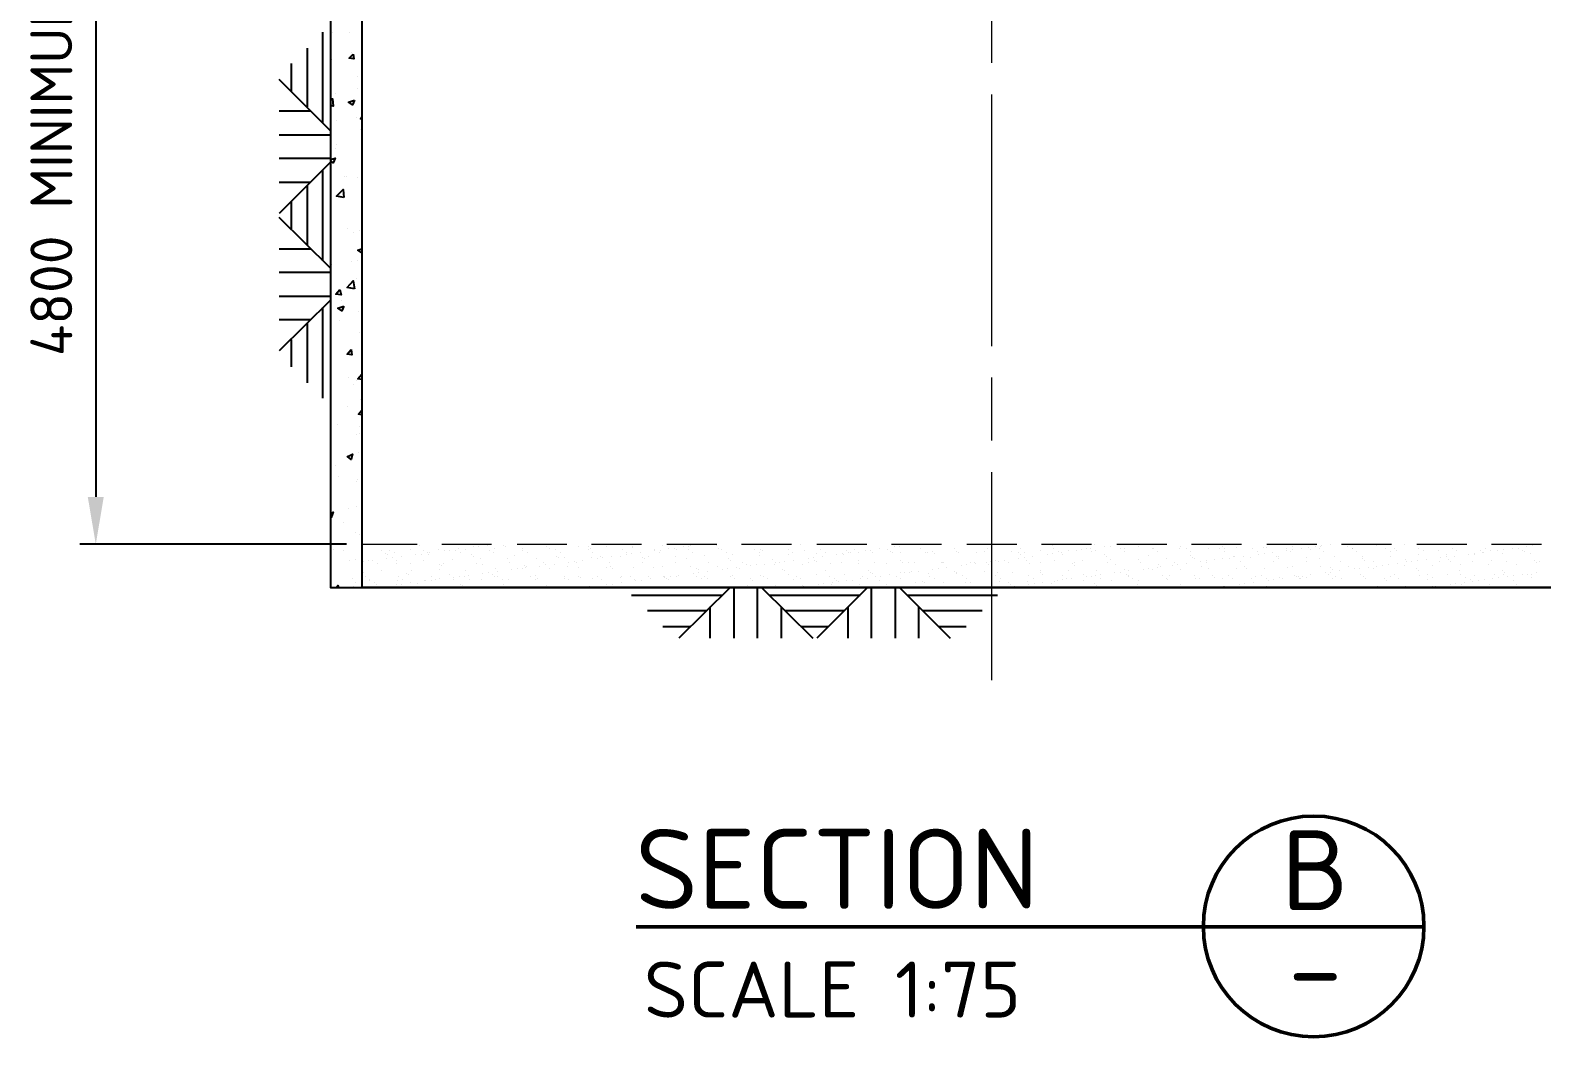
# Model space of a CAD drawing. Header units: inches. Extents: x 0 to 63075, y 0 to 44550.
# Drawn here: x 38581 to 45788, y 30332 to 35130 of the extents above; entities that cross this region are included whole.
import ezdxf

# ---------------------------------------------------------------- set-up
doc = ezdxf.new("R2010")
doc.units = ezdxf.units.IN
doc.header["$MEASUREMENT"] = 0
doc.linetypes.add('ACAD_ISO08W100', pattern=[36, 24, -3, 6, -3])
doc.layers.add('PDF2_Geometry', color=7, linetype='Continuous')
doc.layers.add('PDF_Text', color=7, linetype='Continuous')
doc.layers.add('PDF2_Solid Fills', color=7, linetype='Continuous', true_color=0x00338d)
doc.styles.add('PDF ISOCPEUR', font='isocpeur.ttf')

# ---------------------------------------------------------------- blocks, each defined once
blk = doc.blocks.new('1693_CROSS')
at = {"linetype": 'ACAD_ISO08W100', "lineweight": 0, "ltscale": 50}
blk.add_lwpolyline([(-149377.5, -8326.6), (-149377.5, -18319)], dxfattribs=at)
at = {"layer": 'PDF2_Geometry', "color": 252, "lineweight": 25, "true_color": 0x939598}
for points in [[(-152530, -12373), (-152530, -17877.3), (-146224.9, -17877.3), (-146224.9, -12373)], [(-152380.7, -12373), (-152380.7, -17877.3), (-146374.3, -17877.3), (-146374.3, -12373)], [(-152568.2, -15230), (-152568.2, -15662.2)], [(-152520.5, -15233.2), (-152520.5, -15233.2)], [(-152441, -15230), (-152441, -15230)], [(-152641.2, -15306.3), (-152641.2, -15586)], [(-152431.5, -15328.5), (-152431.5, -15328.5)], [(-152717.5, -15379.4), (-152717.5, -15512.9)], [(-152523.7, -15360.3), (-152523.7, -15360.3)], [(-152530, -15700.4), (-152774.7, -15455.7)], [(-152530, -15487.4), (-152530, -15487.4)], [(-152402.9, -15439.8), (-152402.9, -15439.8)], [(-152530, -15554.2), (-152520.5, -15547.8), (-152517.3, -15582.8), (-152530, -15579.6)], [(-152507.8, -15522.4), (-152507.8, -15522.4)], [(-152402.9, -15497), (-152402.9, -15497)], [(-152774.7, -15605), (-152625.4, -15605)], [(-152406.1, -15636.8), (-152406.1, -15636.8)], [(-152380.7, -15643.2), (-152387, -15643.2), (-152380.7, -15633.6)], [(-152501.4, -15649.5), (-152501.4, -15649.5)], [(-152387, -15694), (-152387, -15694)], [(-152774.7, -15719.4), (-152530, -15719.4)], [(-152501.4, -15767.1), (-152501.4, -15767.1)], [(-152774.7, -15830.7), (-152530, -15830.7)], [(-152530, -15849.7), (-152774.7, -16094.4)], [(-152530, -15837), (-152507.8, -15830.7), (-152517.3, -15852.9), (-152530, -15843.4)], [(-152507.8, -15786.2), (-152507.8, -15786.2)], [(-152568.2, -15887.9), (-152568.2, -16320.1)], [(-152463.3, -15916.5), (-152463.3, -15916.5)], [(-152453.7, -15919.7), (-152453.7, -15919.7)], [(-152402.9, -15922.8), (-152402.9, -15922.8)], [(-152774.7, -15945.1), (-152625.4, -15945.1)], [(-152641.2, -15961), (-152641.2, -16243.8)], [(-152717.5, -16037.2), (-152717.5, -16167.5)], [(-152530, -16355), (-152774.7, -16113.5)], [(-152530, -16113.5), (-152530, -16113.5)], [(-152447.4, -16164.4), (-152447.4, -16164.4)], [(-152422, -16186.6), (-152422, -16186.6)], [(-152390.2, -16177.1), (-152390.2, -16177.1)], [(-152774.7, -16262.9), (-152625.4, -16262.9)], [(-152380.7, -16275.6), (-152380.7, -16281.9), (-152399.7, -16269.2), (-152380.7, -16262.9)], [(-152523.7, -16336), (-152523.7, -16336)], [(-152428.3, -16323.3), (-152428.3, -16323.3)], [(-152399.7, -16316.9), (-152399.7, -16316.9)], [(-152774.7, -16374.1), (-152530, -16374.1)], [(-152406.1, -16405.9), (-152406.1, -16405.9)], [(-152774.7, -16488.5), (-152530, -16488.5)], [(-152526.8, -16475.8), (-152526.8, -16475.8)], [(-152383.8, -16456.7), (-152383.8, -16456.7)], [(-152530, -16507.6), (-152774.7, -16749.1)], [(-152568.2, -16542.5), (-152568.2, -16974.7)], [(-152476, -16510.8), (-152476, -16510.8)], [(-152396.5, -16561.6), (-152396.5, -16561.6)], [(-152774.7, -16599.7), (-152625.4, -16599.7)], [(-152641.2, -16618.8), (-152641.2, -16901.6)], [(-152485.5, -16606.1), (-152485.5, -16606.1)], [(-152717.5, -16695.1), (-152717.5, -16825.4)], [(-152390.2, -16660.1), (-152390.2, -16660.1)], [(-152380.7, -16885.8), (-152399.7, -16882.6), (-152380.7, -16860.3)], [(-152380.7, -16854), (-152380.7, -16854)], [(-152444.2, -16876.2), (-152444.2, -16876.2)], [(-152422, -16908), (-152422, -16908)], [(-152406.1, -16888.9), (-152406.1, -16888.9)], [(-152387, -16981.1), (-152387, -16981.1)], [(-152530, -17012.9), (-152530, -17012.9)], [(-152447.4, -17012.9), (-152447.4, -17012.9)], [(-152380.7, -17054.2), (-152396.5, -17051), (-152380.7, -17031.9)], [(-152498.2, -17101.9), (-152498.2, -17101.9)], [(-152406.1, -17146.3), (-152406.1, -17146.3)], [(-152390.2, -17108.2), (-152390.2, -17108.2)], [(-152390.2, -17143.2), (-152390.2, -17143.2)], [(-152504.6, -17295.7), (-152504.6, -17295.7)], [(-152450.6, -17254.4), (-152425.1, -17241.7), (-152431.5, -17267.1), (-152450.6, -17251.2)], [(-152396.5, -17235.3), (-152396.5, -17235.3)], [(-152491.9, -17349.7), (-152491.9, -17349.7)], [(-152399.7, -17362.4), (-152399.7, -17362.4)], [(-152406.1, -17372), (-152406.1, -17372)], [(-152444.2, -17499.1), (-152444.2, -17499.1)], [(-152406.1, -17489.6), (-152406.1, -17489.6)], [(-152530, -17524.5), (-152517.3, -17518.2), (-152526.8, -17543.6), (-152530, -17540.4)], [(-152466.5, -17565.8), (-152466.5, -17565.8)], [(-152409.3, -17616.7), (-152409.3, -17616.7)], [(-152393.4, -17626.2), (-152393.4, -17626.2)], [(-152517.3, -17696.1), (-152517.3, -17696.1)], [(-152469.6, -17702.5), (-152469.6, -17702.5)], [(-152437.9, -17747), (-152437.9, -17747)], [(-152412.4, -17743.8), (-152412.4, -17743.8)], [(-152501.4, -17877.3), (-152495.1, -17867.7), (-152491.9, -17877.3)], [(-152425.1, -17832.8), (-152425.1, -17832.8)], [(-152418.8, -17870.9), (-152418.8, -17870.9)], [(-152409.3, -17851.9), (-152409.3, -17851.9)], [(-146377.5, -17877.3), (-152383.8, -17877.3)], [(-151131.7, -17877.3), (-151131.7, -17877.3)], [(-150661.4, -17915.4), (-151093.6, -17915.4)], [(-150623.2, -17877.3), (-150867.9, -18118.8)], [(-150604.2, -18118.8), (-150604.2, -17877.3)], [(-150492.9, -18118.8), (-150492.9, -17877.3)], [(-150473.9, -17877.3), (-150229.2, -18118.8)], [(-150003.5, -17915.4), (-150435.7, -17915.4)], [(-149968.6, -17877.3), (-150210.1, -18118.8)], [(-149949.5, -18118.8), (-149949.5, -17877.3)], [(-149835.1, -18118.8), (-149835.1, -17877.3)], [(-149816, -17877.3), (-149574.5, -18118.8)], [(-149348.9, -17915.4), (-149777.9, -17915.4)], [(-150737.6, -17988.5), (-151017.3, -17988.5)], [(-150718.6, -18118.8), (-150718.6, -17969.4)], [(-150378.5, -18118.8), (-150378.5, -17969.4)], [(-150079.8, -17988.5), (-150362.6, -17988.5)], [(-150060.7, -18118.8), (-150060.7, -17969.4)], [(-149723.9, -18118.8), (-149723.9, -17969.4)], [(-149422, -17988.5), (-149704.8, -17988.5)], [(-150810.7, -18064.8), (-150944.2, -18064.8)], [(-150156.1, -18064.8), (-150286.4, -18064.8)], [(-149498.2, -18064.8), (-149628.5, -18064.8)]]:
    blk.add_lwpolyline(points, dxfattribs=at)
for points in [[(-152422, -15334.9), (-152418.8, -15357.2), (-152441, -15354)], [(-152415.6, -15554.2), (-152425.1, -15576.4), (-152444.2, -15563.7)], [(-152466.5, -16018.2), (-152501.4, -16011.8), (-152469.6, -15980)], [(-152415.6, -16453.5), (-152450.6, -16447.2), (-152422, -16415.4)], [(-152485.5, -16456.7), (-152479.2, -16482.2), (-152504.6, -16479)], [(-152466.5, -16536.2), (-152476, -16558.4), (-152495.1, -16545.7)], [(-152431.5, -16742.7), (-152428.3, -16768.2), (-152450.6, -16765)]]:
    blk.add_lwpolyline(points, close=True, dxfattribs=at)
at = {"layer": 'PDF2_Geometry', "color": 252, "lineweight": 18, "true_color": 0x939598}
for points in [[(-152116.9, -17877.3), (-152380.7, -17877.3), (-152380.7, -17775.6), (-152380.7, -17670.7), (-152116.9, -17670.7)], [(-152288.5, -17702.5), (-152288.5, -17702.5)], [(-152269.4, -17715.2), (-152269.4, -17715.2)], [(-152259.9, -17721.6), (-152259.9, -17721.6)], [(-152247.2, -17699.3), (-152247.2, -17699.3)], [(-152224.9, -17712), (-152224.9, -17712)], [(-152148.7, -17696.1), (-152148.7, -17696.1)], [(-152126.4, -17721.6), (-152126.4, -17721.6)], [(-152107.4, -17677.1), (-152107.4, -17677.1)], [(-152097.8, -17718.4), (-152097.8, -17718.4)], [(-152088.3, -17699.3), (-152088.3, -17699.3)], [(-152069.2, -17712), (-152069.2, -17712)], [(-152062.9, -17718.4), (-152062.9, -17718.4)], [(-152056.5, -17712), (-152056.5, -17712)], [(-152015.2, -17696.1), (-152015.2, -17696.1)], [(-151999.3, -17670.7), (-151761, -17670.7)], [(-151986.6, -17702.5), (-151986.6, -17702.5)], [(-151961.2, -17699.3), (-151961.2, -17699.3)], [(-151932.6, -17699.3), (-151932.6, -17699.3)], [(-151919.9, -17693), (-151919.9, -17693)], [(-151910.3, -17673.9), (-151910.3, -17673.9)], [(-151910.3, -17712), (-151910.3, -17712)], [(-151888.1, -17696.1), (-151888.1, -17696.1)], [(-151859.5, -17721.6), (-151859.5, -17721.6)], [(-151849.9, -17683.4), (-151849.9, -17683.4)], [(-151849.9, -17727.9), (-151849.9, -17727.9)], [(-151824.5, -17680.2), (-151824.5, -17680.2)], [(-151783.2, -17677.1), (-151783.2, -17677.1)], [(-151773.7, -17699.3), (-151773.7, -17699.3)], [(-151751.4, -17712), (-151751.4, -17712)], [(-151748.2, -17689.8), (-151748.2, -17689.8)], [(-151706.9, -17677.1), (-151706.9, -17677.1)], [(-151697.4, -17683.4), (-151697.4, -17683.4)], [(-151652.9, -17724.7), (-151652.9, -17724.7)], [(-151640.2, -17670.7), (-151401.8, -17670.7)], [(-151614.8, -17689.8), (-151614.8, -17689.8)], [(-151614.8, -17699.3), (-151614.8, -17699.3)], [(-151592.5, -17712), (-151592.5, -17712)], [(-151500.4, -17680.2), (-151500.4, -17680.2)], [(-151487.6, -17689.8), (-151487.6, -17689.8)], [(-151455.9, -17696.1), (-151455.9, -17696.1)], [(-151449.5, -17727.9), (-151449.5, -17727.9)], [(-151433.6, -17712), (-151433.6, -17712)], [(-151347.8, -17683.4), (-151347.8, -17683.4)], [(-151297, -17683.4), (-151297, -17683.4)], [(-151297, -17696.1), (-151297, -17696.1)], [(-151287.4, -17689.8), (-151287.4, -17689.8)], [(-151284.3, -17670.7), (-151045.9, -17670.7)], [(-151277.9, -17712), (-151277.9, -17712)], [(-151214.3, -17683.4), (-151214.3, -17683.4)], [(-151188.9, -17727.9), (-151188.9, -17727.9)], [(-151138.1, -17696.1), (-151138.1, -17696.1)], [(-151119, -17712), (-151119, -17712)], [(-151119, -17721.6), (-151119, -17721.6)], [(-151093.6, -17715.2), (-151093.6, -17715.2)], [(-151090.4, -17686.6), (-151090.4, -17686.6)], [(-151087.2, -17683.4), (-151087.2, -17683.4)], [(-151052.3, -17712), (-151052.3, -17712)], [(-151014.1, -17727.9), (-151014.1, -17727.9)], [(-150982.3, -17696.1), (-150982.3, -17696.1)], [(-150982.3, -17702.5), (-150982.3, -17702.5)], [(-150960.1, -17712), (-150960.1, -17712)], [(-150956.9, -17699.3), (-150956.9, -17699.3)], [(-150947.4, -17677.1), (-150947.4, -17677.1)], [(-150925.1, -17670.7), (-150686.8, -17670.7)], [(-150915.6, -17693), (-150915.6, -17693)], [(-150887, -17689.8), (-150887, -17689.8)], [(-150883.8, -17727.9), (-150883.8, -17727.9)], [(-150877.5, -17696.1), (-150877.5, -17696.1)], [(-150845.7, -17683.4), (-150845.7, -17683.4)], [(-150823.5, -17696.1), (-150823.5, -17696.1)], [(-150820.3, -17680.2), (-150820.3, -17680.2)], [(-150813.9, -17677.1), (-150813.9, -17677.1)], [(-150801.2, -17708.8), (-150801.2, -17708.8)], [(-150779, -17673.9), (-150779, -17673.9)], [(-150747.2, -17724.7), (-150747.2, -17724.7)], [(-150686.8, -17677.1), (-150686.8, -17677.1)], [(-150680.4, -17693), (-150680.4, -17693)], [(-150664.6, -17696.1), (-150664.6, -17696.1)], [(-150642.3, -17708.8), (-150642.3, -17708.8)], [(-150613.7, -17721.6), (-150613.7, -17721.6)], [(-150569.2, -17670.7), (-150330.9, -17670.7)], [(-150547, -17673.9), (-150547, -17673.9)], [(-150505.7, -17696.1), (-150505.7, -17696.1)], [(-150483.4, -17708.8), (-150483.4, -17708.8)], [(-150483.4, -17724.7), (-150483.4, -17724.7)], [(-150477.1, -17696.1), (-150477.1, -17696.1)], [(-150467.5, -17702.5), (-150467.5, -17702.5)], [(-150346.8, -17696.1), (-150346.8, -17696.1)], [(-150346.8, -17718.4), (-150346.8, -17718.4)], [(-150327.7, -17708.8), (-150327.7, -17708.8)], [(-150286.4, -17670.7), (-150286.4, -17670.7)], [(-150270.5, -17699.3), (-150270.5, -17699.3)], [(-150213.3, -17715.2), (-150213.3, -17715.2)], [(-150210.1, -17670.7), (-149971.8, -17670.7)], [(-150191, -17696.1), (-150191, -17696.1)], [(-150184.7, -17727.9), (-150184.7, -17727.9)], [(-150168.8, -17708.8), (-150168.8, -17708.8)], [(-150114.8, -17718.4), (-150114.8, -17718.4)], [(-150089.3, -17715.2), (-150089.3, -17715.2)], [(-150083, -17718.4), (-150083, -17718.4)], [(-150067.1, -17699.3), (-150067.1, -17699.3)], [(-150057.6, -17708.8), (-150057.6, -17708.8)], [(-150048, -17712), (-150048, -17712)], [(-150032.1, -17696.1), (-150032.1, -17696.1)], [(-150009.9, -17708.8), (-150009.9, -17708.8)], [(-149978.1, -17702.5), (-149978.1, -17702.5)], [(-149952.7, -17699.3), (-149952.7, -17699.3)], [(-149946.3, -17712), (-149946.3, -17712)], [(-149911.4, -17693), (-149911.4, -17693)], [(-149873.2, -17696.1), (-149873.2, -17696.1)], [(-149860.5, -17705.7), (-149860.5, -17705.7)], [(-149854.2, -17670.7), (-149615.8, -17670.7)], [(-149851, -17708.8), (-149851, -17708.8)], [(-149841.5, -17683.4), (-149841.5, -17683.4)], [(-149816, -17680.2), (-149816, -17680.2)], [(-149812.9, -17712), (-149812.9, -17712)], [(-149774.7, -17673.9), (-149774.7, -17673.9)], [(-149714.3, -17693), (-149714.3, -17693)], [(-149692.1, -17708.8), (-149692.1, -17708.8)], [(-149682.6, -17712), (-149682.6, -17712)], [(-149657.1, -17705.7), (-149657.1, -17705.7)], [(-149647.6, -17715.2), (-149647.6, -17715.2)], [(-149555.4, -17693), (-149555.4, -17693)], [(-149545.9, -17705.7), (-149545.9, -17705.7)], [(-149536.4, -17708.8), (-149536.4, -17708.8)], [(-149495.1, -17670.7), (-149256.7, -17670.7)], [(-149450.6, -17712), (-149450.6, -17712)], [(-149412.4, -17705.7), (-149412.4, -17705.7)], [(-149396.5, -17693), (-149396.5, -17693)], [(-149377.5, -17708.8), (-149377.5, -17708.8)], [(-149282.1, -17705.7), (-149282.1, -17705.7)], [(-149247.2, -17712), (-149247.2, -17712)], [(-149240.8, -17693), (-149240.8, -17693)], [(-149237.6, -17721.6), (-149237.6, -17721.6)], [(-149218.6, -17708.8), (-149218.6, -17708.8)], [(-149180.4, -17727.9), (-149180.4, -17727.9)], [(-149145.5, -17699.3), (-149145.5, -17699.3)], [(-149139.1, -17670.7), (-148900.8, -17670.7)], [(-149110.5, -17718.4), (-149110.5, -17718.4)], [(-149085.1, -17677.1), (-149085.1, -17677.1)], [(-149085.1, -17715.2), (-149085.1, -17715.2)], [(-149081.9, -17693), (-149081.9, -17693)], [(-149059.7, -17705.7), (-149059.7, -17705.7)], [(-149043.8, -17708.8), (-149043.8, -17708.8)], [(-149040.6, -17718.4), (-149040.6, -17718.4)], [(-149012, -17699.3), (-149012, -17699.3)], [(-148973.9, -17699.3), (-148973.9, -17699.3)], [(-148948.4, -17696.1), (-148948.4, -17696.1)], [(-148923, -17693), (-148923, -17693)], [(-148907.1, -17693), (-148907.1, -17693)], [(-148900.8, -17705.7), (-148900.8, -17705.7)], [(-148888.1, -17673.9), (-148888.1, -17673.9)], [(-148881.7, -17699.3), (-148881.7, -17699.3)], [(-148837.2, -17683.4), (-148837.2, -17683.4)], [(-148837.2, -17718.4), (-148837.2, -17718.4)], [(-148827.7, -17727.9), (-148827.7, -17727.9)], [(-148811.8, -17680.2), (-148811.8, -17680.2)], [(-148780, -17670.7), (-148541.7, -17670.7)], [(-148770.5, -17673.9), (-148770.5, -17673.9)], [(-148764.1, -17693), (-148764.1, -17693)], [(-148745.1, -17693), (-148745.1, -17693)], [(-148741.9, -17705.7), (-148741.9, -17705.7)], [(-148684.7, -17673.9), (-148684.7, -17673.9)], [(-148675.1, -17683.4), (-148675.1, -17683.4)], [(-148630.7, -17724.7), (-148630.7, -17724.7)], [(-148611.6, -17693), (-148611.6, -17693)], [(-148605.2, -17693), (-148605.2, -17693)], [(-148586.2, -17705.7), (-148586.2, -17705.7)], [(-148481.3, -17693), (-148481.3, -17693)], [(-148478.1, -17680.2), (-148478.1, -17680.2)], [(-148449.5, -17693), (-148449.5, -17693)], [(-148427.3, -17705.7), (-148427.3, -17705.7)], [(-148427.3, -17724.7), (-148427.3, -17724.7)], [(-148424.1, -17670.7), (-148185.7, -17670.7)], [(-148344.6, -17689.8), (-148344.6, -17689.8)], [(-148290.6, -17693), (-148290.6, -17693)], [(-148274.7, -17680.2), (-148274.7, -17680.2)], [(-148268.4, -17705.7), (-148268.4, -17705.7)], [(-148265.2, -17689.8), (-148265.2, -17689.8)], [(-148211.2, -17686.6), (-148211.2, -17686.6)], [(-148176.2, -17727.9), (-148176.2, -17727.9)], [(-148131.7, -17693), (-148131.7, -17693)], [(-148109.5, -17705.7), (-148109.5, -17705.7)], [(-148106.3, -17718.4), (-148106.3, -17718.4)], [(-148080.9, -17686.6), (-148080.9, -17686.6)], [(-148077.7, -17715.2), (-148077.7, -17715.2)], [(-148068.2, -17686.6), (-148068.2, -17686.6)], [(-148065, -17670.7), (-147826.6, -17670.7)], [(-148036.4, -17708.8), (-148036.4, -17708.8)], [(-147972.8, -17689.8), (-147972.8, -17689.8)], [(-147969.6, -17699.3), (-147969.6, -17699.3)], [(-147950.6, -17705.7), (-147950.6, -17705.7)], [(-147944.2, -17683.4), (-147944.2, -17683.4)], [(-147941, -17696.1), (-147941, -17696.1)], [(-147899.7, -17689.8), (-147899.7, -17689.8)], [(-147864.8, -17686.6), (-147864.8, -17686.6)], [(-147855.2, -17696.1), (-147855.2, -17696.1)], [(-147833, -17683.4), (-147833, -17683.4)], [(-147813.9, -17689.8), (-147813.9, -17689.8)], [(-147810.7, -17680.2), (-147810.7, -17680.2)], [(-147804.4, -17677.1), (-147804.4, -17677.1)], [(-147794.8, -17705.7), (-147794.8, -17705.7)], [(-147763.1, -17673.9), (-147763.1, -17673.9)], [(-147740.8, -17727.9), (-147740.8, -17727.9)], [(-147709, -17670.7), (-147470.7, -17670.7)], [(-147680.4, -17680.2), (-147680.4, -17680.2)], [(-147658.2, -17693), (-147658.2, -17693)], [(-147655, -17689.8), (-147655, -17689.8)], [(-147635.9, -17705.7), (-147635.9, -17705.7)], [(-147607.3, -17727.9), (-147607.3, -17727.9)], [(-147543.8, -17677.1), (-147543.8, -17677.1)], [(-147499.3, -17689.8), (-147499.3, -17689.8)], [(-147477, -17705.7), (-147477, -17705.7)], [(-147477, -17727.9), (-147477, -17727.9)], [(-147454.8, -17693), (-147454.8, -17693)], [(-147445.3, -17702.5), (-147445.3, -17702.5)], [(-147410.3, -17673.9), (-147410.3, -17673.9)], [(-147349.9, -17670.7), (-147111.6, -17670.7)], [(-147340.4, -17689.8), (-147340.4, -17689.8)], [(-147340.4, -17721.6), (-147340.4, -17721.6)], [(-147318.1, -17702.5), (-147318.1, -17702.5)], [(-147280, -17673.9), (-147280, -17673.9)], [(-147248.2, -17699.3), (-147248.2, -17699.3)], [(-147206.9, -17721.6), (-147206.9, -17721.6)], [(-147181.5, -17689.8), (-147181.5, -17689.8)], [(-147168.8, -17727.9), (-147168.8, -17727.9)], [(-147159.3, -17702.5), (-147159.3, -17702.5)], [(-147102, -17718.4), (-147102, -17718.4)], [(-147076.6, -17721.6), (-147076.6, -17721.6)], [(-147073.4, -17715.2), (-147073.4, -17715.2)], [(-147044.8, -17699.3), (-147044.8, -17699.3)], [(-147038.5, -17708.8), (-147038.5, -17708.8)], [(-147032.1, -17708.8), (-147032.1, -17708.8)], [(-147022.6, -17689.8), (-147022.6, -17689.8)], [(-147000.4, -17702.5), (-147000.4, -17702.5)], [(-146994, -17670.7), (-146755.6, -17670.7)], [(-146965.4, -17699.3), (-146965.4, -17699.3)], [(-146940, -17715.2), (-146940, -17715.2)], [(-146936.8, -17696.1), (-146936.8, -17696.1)], [(-146895.5, -17689.8), (-146895.5, -17689.8)], [(-146863.7, -17689.8), (-146863.7, -17689.8)], [(-146844.6, -17702.5), (-146844.6, -17702.5)], [(-146838.3, -17705.7), (-146838.3, -17705.7)], [(-146825.6, -17680.2), (-146825.6, -17680.2)], [(-146806.5, -17715.2), (-146806.5, -17715.2)], [(-146800.1, -17677.1), (-146800.1, -17677.1)], [(-146758.8, -17673.9), (-146758.8, -17673.9)], [(-152371.1, -17753.3), (-152371.1, -17753.3)], [(-152348.9, -17747), (-152348.9, -17747)], [(-152329.8, -17747), (-152329.8, -17747)], [(-152307.6, -17762.9), (-152307.6, -17762.9)], [(-152285.3, -17797.8), (-152285.3, -17797.8)], [(-152263.1, -17737.4), (-152263.1, -17737.4)], [(-152234.5, -17734.3), (-152234.5, -17734.3)], [(-152215.4, -17747), (-152215.4, -17747)], [(-152215.4, -17762.9), (-152215.4, -17762.9)], [(-152193.2, -17731.1), (-152193.2, -17731.1)], [(-152148.7, -17762.9), (-152148.7, -17762.9)], [(-152145.5, -17794.7), (-152145.5, -17794.7)], [(-152085.1, -17747), (-152085.1, -17747)], [(-152012, -17766.1), (-152012, -17766.1)], [(-152012, -17791.5), (-152012, -17791.5)], [(-152002.5, -17772.4), (-152002.5, -17772.4)], [(-151989.8, -17762.9), (-151989.8, -17762.9)], [(-151948.5, -17743.8), (-151948.5, -17743.8)], [(-151884.9, -17794.7), (-151884.9, -17794.7)], [(-151834, -17762.9), (-151834, -17762.9)], [(-151815, -17740.6), (-151815, -17740.6)], [(-151805.4, -17769.2), (-151805.4, -17769.2)], [(-151745.1, -17788.3), (-151745.1, -17788.3)], [(-151735.5, -17801), (-151735.5, -17801)], [(-151684.7, -17740.6), (-151684.7, -17740.6)], [(-151675.1, -17759.7), (-151675.1, -17759.7)], [(-151668.8, -17791.5), (-151668.8, -17791.5)], [(-151640.2, -17788.3), (-151640.2, -17788.3)], [(-151611.6, -17785.1), (-151611.6, -17785.1)], [(-151602.1, -17772.4), (-151602.1, -17772.4)], [(-151598.9, -17781.9), (-151598.9, -17781.9)], [(-151595.7, -17778.8), (-151595.7, -17778.8)], [(-151548, -17737.4), (-151548, -17737.4)], [(-151532.1, -17775.6), (-151532.1, -17775.6)], [(-151516.2, -17759.7), (-151516.2, -17759.7)], [(-151503.5, -17769.2), (-151503.5, -17769.2)], [(-151484.5, -17788.3), (-151484.5, -17788.3)], [(-151462.2, -17766.1), (-151462.2, -17766.1)], [(-151440, -17734.3), (-151440, -17734.3)], [(-151414.6, -17734.3), (-151414.6, -17734.3)], [(-151398.7, -17775.6), (-151398.7, -17775.6)], [(-151392.3, -17756.5), (-151392.3, -17756.5)], [(-151366.9, -17753.3), (-151366.9, -17753.3)], [(-151357.3, -17759.7), (-151357.3, -17759.7)], [(-151344.6, -17781.9), (-151344.6, -17781.9)], [(-151325.6, -17747), (-151325.6, -17747)], [(-151284.3, -17734.3), (-151284.3, -17734.3)], [(-151255.7, -17737.4), (-151255.7, -17737.4)], [(-151242.9, -17731.1), (-151242.9, -17731.1)], [(-151230.2, -17734.3), (-151230.2, -17734.3)], [(-151211.2, -17781.9), (-151211.2, -17781.9)], [(-151198.5, -17759.7), (-151198.5, -17759.7)], [(-151192.1, -17778.8), (-151192.1, -17778.8)], [(-151185.7, -17785.1), (-151185.7, -17785.1)], [(-151147.6, -17731.1), (-151147.6, -17731.1)], [(-151084, -17781.9), (-151084, -17781.9)], [(-151039.6, -17734.3), (-151039.6, -17734.3)], [(-151039.6, -17759.7), (-151039.6, -17759.7)], [(-151030, -17740.6), (-151030, -17740.6)], [(-150988.7, -17781.9), (-150988.7, -17781.9)], [(-150944.2, -17775.6), (-150944.2, -17775.6)], [(-150883.8, -17759.7), (-150883.8, -17759.7)], [(-150833, -17737.4), (-150833, -17737.4)], [(-150810.7, -17775.6), (-150810.7, -17775.6)], [(-150785.3, -17785.1), (-150785.3, -17785.1)], [(-150775.8, -17791.5), (-150775.8, -17791.5)], [(-150731.3, -17801), (-150731.3, -17801)], [(-150724.9, -17759.7), (-150724.9, -17759.7)], [(-150683.6, -17775.6), (-150683.6, -17775.6)], [(-150661.4, -17791.5), (-150661.4, -17791.5)], [(-150636, -17788.3), (-150636, -17788.3)], [(-150629.6, -17740.6), (-150629.6, -17740.6)], [(-150620.1, -17747), (-150620.1, -17747)], [(-150594.6, -17781.9), (-150594.6, -17781.9)], [(-150578.7, -17788.3), (-150578.7, -17788.3)], [(-150566, -17759.7), (-150566, -17759.7)], [(-150543.8, -17769.2), (-150543.8, -17769.2)], [(-150524.7, -17772.4), (-150524.7, -17772.4)], [(-150499.3, -17769.2), (-150499.3, -17769.2)], [(-150458, -17766.1), (-150458, -17766.1)], [(-150423, -17743.8), (-150423, -17743.8)], [(-150410.3, -17769.2), (-150410.3, -17769.2)], [(-150407.1, -17759.7), (-150407.1, -17759.7)], [(-150388.1, -17756.5), (-150388.1, -17756.5)], [(-150375.4, -17791.5), (-150375.4, -17791.5)], [(-150365.8, -17797.8), (-150365.8, -17797.8)], [(-150362.6, -17753.3), (-150362.6, -17753.3)], [(-150321.3, -17747), (-150321.3, -17747)], [(-150280, -17769.2), (-150280, -17769.2)], [(-150251.4, -17737.4), (-150251.4, -17737.4)], [(-150248.2, -17759.7), (-150248.2, -17759.7)], [(-150226, -17734.3), (-150226, -17734.3)], [(-150219.6, -17747), (-150219.6, -17747)], [(-150213.3, -17753.3), (-150213.3, -17753.3)], [(-150168.8, -17794.7), (-150168.8, -17794.7)], [(-150143.4, -17762.9), (-150143.4, -17762.9)], [(-150092.5, -17759.7), (-150092.5, -17759.7)], [(-150013.1, -17750.2), (-150013.1, -17750.2)], [(-150009.9, -17762.9), (-150009.9, -17762.9)], [(-149965.4, -17797.8), (-149965.4, -17797.8)], [(-149933.6, -17756.5), (-149933.6, -17756.5)], [(-149879.6, -17762.9), (-149879.6, -17762.9)], [(-149809.7, -17750.2), (-149809.7, -17750.2)], [(-149803.3, -17759.7), (-149803.3, -17759.7)], [(-149774.7, -17756.5), (-149774.7, -17756.5)], [(-149758.8, -17801), (-149758.8, -17801)], [(-149742.9, -17759.7), (-149742.9, -17759.7)], [(-149727.1, -17801), (-149727.1, -17801)], [(-149657.1, -17791.5), (-149657.1, -17791.5)], [(-149631.7, -17788.3), (-149631.7, -17788.3)], [(-149615.8, -17756.5), (-149615.8, -17756.5)], [(-149609.5, -17756.5), (-149609.5, -17756.5)], [(-149606.3, -17756.5), (-149606.3, -17756.5)], [(-149590.4, -17781.9), (-149590.4, -17781.9)], [(-149555.4, -17801), (-149555.4, -17801)], [(-149520.5, -17772.4), (-149520.5, -17772.4)], [(-149495.1, -17769.2), (-149495.1, -17769.2)], [(-149479.2, -17756.5), (-149479.2, -17756.5)], [(-149456.9, -17756.5), (-149456.9, -17756.5)], [(-149453.7, -17762.9), (-149453.7, -17762.9)], [(-149409.3, -17801), (-149409.3, -17801)], [(-149402.9, -17756.5), (-149402.9, -17756.5)], [(-149393.4, -17766.1), (-149393.4, -17766.1)], [(-149383.8, -17753.3), (-149383.8, -17753.3)], [(-149358.4, -17750.2), (-149358.4, -17750.2)], [(-149342.5, -17753.3), (-149342.5, -17753.3)], [(-149317.1, -17747), (-149317.1, -17747)], [(-149298, -17756.5), (-149298, -17756.5)], [(-149247.2, -17737.4), (-149247.2, -17737.4)], [(-149221.8, -17734.3), (-149221.8, -17734.3)], [(-149209, -17750.2), (-149209, -17750.2)], [(-149196.3, -17762.9), (-149196.3, -17762.9)], [(-149142.3, -17756.5), (-149142.3, -17756.5)], [(-149142.3, -17797.8), (-149142.3, -17797.8)], [(-149078.7, -17750.2), (-149078.7, -17750.2)], [(-149008.8, -17797.8), (-149008.8, -17797.8)], [(-148992.9, -17762.9), (-148992.9, -17762.9)], [(-148983.4, -17756.5), (-148983.4, -17756.5)], [(-148983.4, -17772.4), (-148983.4, -17772.4)], [(-148942.1, -17747), (-148942.1, -17747)], [(-148878.5, -17797.8), (-148878.5, -17797.8)], [(-148824.5, -17756.5), (-148824.5, -17756.5)], [(-148808.6, -17743.8), (-148808.6, -17743.8)], [(-148786.4, -17769.2), (-148786.4, -17769.2)], [(-148741.9, -17791.5), (-148741.9, -17791.5)], [(-148722.8, -17797.8), (-148722.8, -17797.8)], [(-148678.3, -17743.8), (-148678.3, -17743.8)], [(-148665.6, -17756.5), (-148665.6, -17756.5)], [(-148652.9, -17791.5), (-148652.9, -17791.5)], [(-148627.5, -17785.1), (-148627.5, -17785.1)], [(-148608.4, -17791.5), (-148608.4, -17791.5)], [(-148586.2, -17781.9), (-148586.2, -17781.9)], [(-148583, -17769.2), (-148583, -17769.2)], [(-148573.4, -17778.8), (-148573.4, -17778.8)], [(-148541.7, -17740.6), (-148541.7, -17740.6)], [(-148516.2, -17772.4), (-148516.2, -17772.4)], [(-148506.7, -17756.5), (-148506.7, -17756.5)], [(-148490.8, -17769.2), (-148490.8, -17769.2)], [(-148478.1, -17791.5), (-148478.1, -17791.5)], [(-148449.5, -17762.9), (-148449.5, -17762.9)], [(-148420.9, -17734.3), (-148420.9, -17734.3)], [(-148408.2, -17737.4), (-148408.2, -17737.4)], [(-148379.6, -17753.3), (-148379.6, -17753.3)], [(-148376.4, -17775.6), (-148376.4, -17775.6)], [(-148354.2, -17750.2), (-148354.2, -17750.2)], [(-148351, -17756.5), (-148351, -17756.5)], [(-148341.5, -17785.1), (-148341.5, -17785.1)], [(-148312.9, -17743.8), (-148312.9, -17743.8)], [(-148277.9, -17740.6), (-148277.9, -17740.6)], [(-148242.9, -17737.4), (-148242.9, -17737.4)], [(-148223.9, -17731.1), (-148223.9, -17731.1)], [(-148217.5, -17731.1), (-148217.5, -17731.1)], [(-148208, -17785.1), (-148208, -17785.1)], [(-148192.1, -17753.3), (-148192.1, -17753.3)], [(-148173, -17775.6), (-148173, -17775.6)], [(-148163.5, -17785.1), (-148163.5, -17785.1)], [(-148141.2, -17734.3), (-148141.2, -17734.3)], [(-148077.7, -17785.1), (-148077.7, -17785.1)], [(-148033.2, -17753.3), (-148033.2, -17753.3)], [(-148017.3, -17731.1), (-148017.3, -17731.1)], [(-148010.9, -17740.6), (-148010.9, -17740.6)], [(-148007.8, -17731.1), (-148007.8, -17731.1)], [(-147966.5, -17781.9), (-147966.5, -17781.9)], [(-147941, -17778.8), (-147941, -17778.8)], [(-147877.5, -17734.3), (-147877.5, -17734.3)], [(-147874.3, -17753.3), (-147874.3, -17753.3)], [(-147813.9, -17737.4), (-147813.9, -17737.4)], [(-147807.6, -17778.8), (-147807.6, -17778.8)], [(-147763.1, -17781.9), (-147763.1, -17781.9)], [(-147753.5, -17791.5), (-147753.5, -17791.5)], [(-147718.6, -17797.8), (-147718.6, -17797.8)], [(-147715.4, -17753.3), (-147715.4, -17753.3)], [(-147677.3, -17778.8), (-147677.3, -17778.8)], [(-147648.7, -17788.3), (-147648.7, -17788.3)], [(-147623.2, -17785.1), (-147623.2, -17785.1)], [(-147610.5, -17737.4), (-147610.5, -17737.4)], [(-147601, -17747), (-147601, -17747)], [(-147581.9, -17781.9), (-147581.9, -17781.9)], [(-147556.5, -17753.3), (-147556.5, -17753.3)], [(-147556.5, -17788.3), (-147556.5, -17788.3)], [(-147540.6, -17775.6), (-147540.6, -17775.6)], [(-147512, -17772.4), (-147512, -17772.4)], [(-147483.4, -17769.2), (-147483.4, -17769.2)], [(-147442.1, -17762.9), (-147442.1, -17762.9)], [(-147407.1, -17772.4), (-147407.1, -17772.4)], [(-147404, -17743.8), (-147404, -17743.8)], [(-147400.8, -17753.3), (-147400.8, -17753.3)], [(-147375.4, -17753.3), (-147375.4, -17753.3)], [(-147353.1, -17788.3), (-147353.1, -17788.3)], [(-147346.8, -17750.2), (-147346.8, -17750.2)], [(-147343.6, -17797.8), (-147343.6, -17797.8)], [(-147305.4, -17743.8), (-147305.4, -17743.8)], [(-147276.8, -17772.4), (-147276.8, -17772.4)], [(-147241.9, -17753.3), (-147241.9, -17753.3)], [(-147238.7, -17734.3), (-147238.7, -17734.3)], [(-147210.1, -17731.1), (-147210.1, -17731.1)], [(-147200.6, -17743.8), (-147200.6, -17743.8)], [(-147191, -17753.3), (-147191, -17753.3)], [(-147146.5, -17794.7), (-147146.5, -17794.7)], [(-147140.2, -17769.2), (-147140.2, -17769.2)], [(-147083, -17753.3), (-147083, -17753.3)], [(-147006.7, -17766.1), (-147006.7, -17766.1)], [(-146994, -17750.2), (-146994, -17750.2)], [(-146943.1, -17794.7), (-146943.1, -17794.7)], [(-146924.1, -17753.3), (-146924.1, -17753.3)], [(-146876.4, -17766.1), (-146876.4, -17766.1)], [(-146790.6, -17750.2), (-146790.6, -17750.2)], [(-146781.1, -17759.7), (-146781.1, -17759.7)], [(-146765.2, -17753.3), (-146765.2, -17753.3)], [(-152371.1, -17807.4), (-152371.1, -17807.4)], [(-152364.8, -17826.4), (-152364.8, -17826.4)], [(-152345.7, -17845.5), (-152345.7, -17845.5)], [(-152342.5, -17839.1), (-152342.5, -17839.1)], [(-152320.3, -17855), (-152320.3, -17855)], [(-152310.7, -17861.4), (-152310.7, -17861.4)], [(-152215.4, -17864.6), (-152215.4, -17864.6)], [(-152212.2, -17845.5), (-152212.2, -17845.5)], [(-152205.9, -17826.4), (-152205.9, -17826.4)], [(-152190, -17861.4), (-152190, -17861.4)], [(-152186.8, -17839.1), (-152186.8, -17839.1)], [(-152167.7, -17810.5), (-152167.7, -17810.5)], [(-152158.2, -17816.9), (-152158.2, -17816.9)], [(-152148.7, -17855), (-152148.7, -17855)], [(-152113.7, -17858.2), (-152113.7, -17858.2)], [(-152081.9, -17845.5), (-152081.9, -17845.5)], [(-152078.7, -17845.5), (-152078.7, -17845.5)], [(-152050.1, -17842.3), (-152050.1, -17842.3)], [(-152047, -17826.4), (-152047, -17826.4)], [(-152027.9, -17839.1), (-152027.9, -17839.1)], [(-152008.8, -17836), (-152008.8, -17836)], [(-151961.2, -17813.7), (-151961.2, -17813.7)], [(-151945.3, -17839.1), (-151945.3, -17839.1)], [(-151942.1, -17829.6), (-151942.1, -17829.6)], [(-151913.5, -17823.3), (-151913.5, -17823.3)], [(-151910.3, -17861.4), (-151910.3, -17861.4)], [(-151900.8, -17867.7), (-151900.8, -17867.7)], [(-151891.2, -17826.4), (-151891.2, -17826.4)], [(-151872.2, -17820.1), (-151872.2, -17820.1)], [(-151869, -17839.1), (-151869, -17839.1)], [(-151811.8, -17839.1), (-151811.8, -17839.1)], [(-151805.4, -17810.5), (-151805.4, -17810.5)], [(-151776.8, -17807.4), (-151776.8, -17807.4)], [(-151757.8, -17816.9), (-151757.8, -17816.9)], [(-151748.2, -17823.3), (-151748.2, -17823.3)], [(-151732.3, -17826.4), (-151732.3, -17826.4)], [(-151710.1, -17839.1), (-151710.1, -17839.1)], [(-151703.7, -17864.6), (-151703.7, -17864.6)], [(-151681.5, -17839.1), (-151681.5, -17839.1)], [(-151573.5, -17826.4), (-151573.5, -17826.4)], [(-151551.2, -17820.1), (-151551.2, -17820.1)], [(-151551.2, -17839.1), (-151551.2, -17839.1)], [(-151544.8, -17832.8), (-151544.8, -17832.8)], [(-151500.4, -17867.7), (-151500.4, -17867.7)], [(-151414.6, -17826.4), (-151414.6, -17826.4)], [(-151411.4, -17832.8), (-151411.4, -17832.8)], [(-151392.3, -17839.1), (-151392.3, -17839.1)], [(-151347.8, -17823.3), (-151347.8, -17823.3)], [(-151338.3, -17829.6), (-151338.3, -17829.6)], [(-151293.8, -17870.9), (-151293.8, -17870.9)], [(-151281.1, -17832.8), (-151281.1, -17832.8)], [(-151255.7, -17823.3), (-151255.7, -17823.3)], [(-151236.6, -17839.1), (-151236.6, -17839.1)], [(-151211.2, -17864.6), (-151211.2, -17864.6)], [(-151182.6, -17861.4), (-151182.6, -17861.4)], [(-151144.4, -17829.6), (-151144.4, -17829.6)], [(-151141.2, -17826.4), (-151141.2, -17826.4)], [(-151141.2, -17855), (-151141.2, -17855)], [(-151099.9, -17823.3), (-151099.9, -17823.3)], [(-151077.7, -17839.1), (-151077.7, -17839.1)], [(-151074.5, -17845.5), (-151074.5, -17845.5)], [(-151045.9, -17842.3), (-151045.9, -17842.3)], [(-151011, -17826.4), (-151011, -17826.4)], [(-151004.6, -17836), (-151004.6, -17836)], [(-150941, -17823.3), (-150941, -17823.3)], [(-150937.9, -17826.4), (-150937.9, -17826.4)], [(-150937.9, -17829.6), (-150937.9, -17829.6)], [(-150928.3, -17836), (-150928.3, -17836)], [(-150918.8, -17839.1), (-150918.8, -17839.1)], [(-150909.3, -17823.3), (-150909.3, -17823.3)], [(-150880.7, -17826.4), (-150880.7, -17826.4)], [(-150867.9, -17820.1), (-150867.9, -17820.1)], [(-150798, -17810.5), (-150798, -17810.5)], [(-150782.1, -17823.3), (-150782.1, -17823.3)], [(-150772.6, -17807.4), (-150772.6, -17807.4)], [(-150759.9, -17836), (-150759.9, -17836)], [(-150744, -17823.3), (-150744, -17823.3)], [(-150731.3, -17832.8), (-150731.3, -17832.8)], [(-150623.2, -17823.3), (-150623.2, -17823.3)], [(-150610.5, -17820.1), (-150610.5, -17820.1)], [(-150601, -17836), (-150601, -17836)], [(-150540.6, -17867.7), (-150540.6, -17867.7)], [(-150527.9, -17836), (-150527.9, -17836)], [(-150518.4, -17842.3), (-150518.4, -17842.3)], [(-150480.2, -17820.1), (-150480.2, -17820.1)], [(-150464.3, -17823.3), (-150464.3, -17823.3)], [(-150445.3, -17836), (-150445.3, -17836)], [(-150407.1, -17867.7), (-150407.1, -17867.7)], [(-150343.6, -17816.9), (-150343.6, -17816.9)], [(-150321.3, -17839.1), (-150321.3, -17839.1)], [(-150305.4, -17823.3), (-150305.4, -17823.3)], [(-150286.4, -17836), (-150286.4, -17836)], [(-150276.8, -17867.7), (-150276.8, -17867.7)], [(-150273.7, -17870.9), (-150273.7, -17870.9)], [(-150210.1, -17813.7), (-150210.1, -17813.7)], [(-150203.7, -17861.4), (-150203.7, -17861.4)], [(-150178.3, -17858.2), (-150178.3, -17858.2)], [(-150149.7, -17823.3), (-150149.7, -17823.3)], [(-150140.2, -17861.4), (-150140.2, -17861.4)], [(-150137, -17855), (-150137, -17855)], [(-150127.5, -17836), (-150127.5, -17836)], [(-150117.9, -17842.3), (-150117.9, -17842.3)], [(-150108.4, -17848.7), (-150108.4, -17848.7)], [(-150079.8, -17813.7), (-150079.8, -17813.7)], [(-150067.1, -17845.5), (-150067.1, -17845.5)], [(-150041.7, -17842.3), (-150041.7, -17842.3)], [(-150006.7, -17861.4), (-150006.7, -17861.4)], [(-150000.4, -17836), (-150000.4, -17836)], [(-149990.8, -17823.3), (-149990.8, -17823.3)], [(-149968.6, -17836), (-149968.6, -17836)], [(-149955.9, -17804.2), (-149955.9, -17804.2)], [(-149943.2, -17810.5), (-149943.2, -17810.5)], [(-149930.4, -17826.4), (-149930.4, -17826.4)], [(-149911.4, -17845.5), (-149911.4, -17845.5)], [(-149905, -17823.3), (-149905, -17823.3)], [(-149876.4, -17861.4), (-149876.4, -17861.4)], [(-149863.7, -17816.9), (-149863.7, -17816.9)], [(-149831.9, -17823.3), (-149831.9, -17823.3)], [(-149809.7, -17807.4), (-149809.7, -17807.4)], [(-149809.7, -17836), (-149809.7, -17836)], [(-149793.8, -17807.4), (-149793.8, -17807.4)], [(-149768.4, -17804.2), (-149768.4, -17804.2)], [(-149739.8, -17855), (-149739.8, -17855)], [(-149708, -17848.7), (-149708, -17848.7)], [(-149698.4, -17855), (-149698.4, -17855)], [(-149679.4, -17810.5), (-149679.4, -17810.5)], [(-149673, -17823.3), (-149673, -17823.3)], [(-149650.8, -17836), (-149650.8, -17836)], [(-149606.3, -17855), (-149606.3, -17855)], [(-149545.9, -17810.5), (-149545.9, -17810.5)], [(-149542.7, -17804.2), (-149542.7, -17804.2)], [(-149514.1, -17820.1), (-149514.1, -17820.1)], [(-149501.4, -17851.9), (-149501.4, -17851.9)], [(-149495.1, -17836), (-149495.1, -17836)], [(-149476, -17855), (-149476, -17855)], [(-149358.4, -17820.1), (-149358.4, -17820.1)], [(-149348.9, -17807.4), (-149348.9, -17807.4)], [(-149339.3, -17848.7), (-149339.3, -17848.7)], [(-149336.2, -17836), (-149336.2, -17836)], [(-149298, -17851.9), (-149298, -17851.9)], [(-149288.5, -17861.4), (-149288.5, -17861.4)], [(-149279, -17804.2), (-149279, -17804.2)], [(-149269.4, -17870.9), (-149269.4, -17870.9)], [(-149205.9, -17848.7), (-149205.9, -17848.7)], [(-149199.5, -17820.1), (-149199.5, -17820.1)], [(-149199.5, -17861.4), (-149199.5, -17861.4)], [(-149177.3, -17836), (-149177.3, -17836)], [(-149174.1, -17858.2), (-149174.1, -17858.2)], [(-149145.5, -17807.4), (-149145.5, -17807.4)], [(-149135.9, -17816.9), (-149135.9, -17816.9)], [(-149132.8, -17851.9), (-149132.8, -17851.9)], [(-149091.5, -17858.2), (-149091.5, -17858.2)], [(-149075.6, -17848.7), (-149075.6, -17848.7)], [(-149062.9, -17845.5), (-149062.9, -17845.5)], [(-149040.6, -17820.1), (-149040.6, -17820.1)], [(-149037.4, -17839.1), (-149037.4, -17839.1)], [(-149018.4, -17832.8), (-149018.4, -17832.8)], [(-148996.1, -17836), (-148996.1, -17836)], [(-148938.9, -17813.7), (-148938.9, -17813.7)], [(-148938.9, -17845.5), (-148938.9, -17845.5)], [(-148926.2, -17826.4), (-148926.2, -17826.4)], [(-148900.8, -17823.3), (-148900.8, -17823.3)], [(-148888.1, -17858.2), (-148888.1, -17858.2)], [(-148881.7, -17820.1), (-148881.7, -17820.1)], [(-148878.5, -17867.7), (-148878.5, -17867.7)], [(-148859.5, -17816.9), (-148859.5, -17816.9)], [(-148859.5, -17832.8), (-148859.5, -17832.8)], [(-148805.4, -17842.3), (-148805.4, -17842.3)], [(-148789.5, -17807.4), (-148789.5, -17807.4)], [(-148764.1, -17804.2), (-148764.1, -17804.2)], [(-148735.5, -17813.7), (-148735.5, -17813.7)], [(-148726, -17823.3), (-148726, -17823.3)], [(-148722.8, -17820.1), (-148722.8, -17820.1)], [(-148703.7, -17832.8), (-148703.7, -17832.8)], [(-148681.5, -17864.6), (-148681.5, -17864.6)], [(-148675.1, -17842.3), (-148675.1, -17842.3)], [(-148563.9, -17820.1), (-148563.9, -17820.1)], [(-148544.8, -17832.8), (-148544.8, -17832.8)], [(-148538.5, -17839.1), (-148538.5, -17839.1)], [(-148529, -17820.1), (-148529, -17820.1)], [(-148478.1, -17864.6), (-148478.1, -17864.6)], [(-148408.2, -17820.1), (-148408.2, -17820.1)], [(-148405, -17836), (-148405, -17836)], [(-148385.9, -17832.8), (-148385.9, -17832.8)], [(-148325.6, -17820.1), (-148325.6, -17820.1)], [(-148316, -17829.6), (-148316, -17829.6)], [(-148274.7, -17836), (-148274.7, -17836)], [(-148271.5, -17870.9), (-148271.5, -17870.9)], [(-148265.2, -17870.9), (-148265.2, -17870.9)], [(-148249.3, -17820.1), (-148249.3, -17820.1)], [(-148227, -17832.8), (-148227, -17832.8)], [(-148195.3, -17861.4), (-148195.3, -17861.4)], [(-148169.8, -17858.2), (-148169.8, -17858.2)], [(-148138.1, -17832.8), (-148138.1, -17832.8)], [(-148128.5, -17851.9), (-148128.5, -17851.9)], [(-148119, -17826.4), (-148119, -17826.4)], [(-148090.4, -17820.1), (-148090.4, -17820.1)], [(-148068.2, -17832.8), (-148068.2, -17832.8)], [(-148068.2, -17870.9), (-148068.2, -17870.9)], [(-148058.6, -17842.3), (-148058.6, -17842.3)], [(-148033.2, -17839.1), (-148033.2, -17839.1)], [(-148004.6, -17829.6), (-148004.6, -17829.6)], [(-147991.9, -17836), (-147991.9, -17836)], [(-147931.5, -17820.1), (-147931.5, -17820.1)], [(-147922, -17826.4), (-147922, -17826.4)], [(-147915.6, -17826.4), (-147915.6, -17826.4)], [(-147909.3, -17832.8), (-147909.3, -17832.8)], [(-147906.1, -17836), (-147906.1, -17836)], [(-147896.5, -17823.3), (-147896.5, -17823.3)], [(-147874.3, -17829.6), (-147874.3, -17829.6)], [(-147855.2, -17816.9), (-147855.2, -17816.9)], [(-147785.3, -17807.4), (-147785.3, -17807.4)], [(-147772.6, -17816.9), (-147772.6, -17816.9)], [(-147759.9, -17804.2), (-147759.9, -17804.2)], [(-147753.5, -17832.8), (-147753.5, -17832.8)], [(-147737.6, -17826.4), (-147737.6, -17826.4)], [(-147709, -17832.8), (-147709, -17832.8)], [(-147616.9, -17816.9), (-147616.9, -17816.9)], [(-147604.2, -17823.3), (-147604.2, -17823.3)], [(-147594.6, -17832.8), (-147594.6, -17832.8)], [(-147537.4, -17870.9), (-147537.4, -17870.9)], [(-147505.6, -17832.8), (-147505.6, -17832.8)], [(-147496.1, -17842.3), (-147496.1, -17842.3)], [(-147473.9, -17826.4), (-147473.9, -17826.4)], [(-147458, -17816.9), (-147458, -17816.9)], [(-147435.7, -17832.8), (-147435.7, -17832.8)], [(-147404, -17870.9), (-147404, -17870.9)], [(-147337.2, -17820.1), (-147337.2, -17820.1)], [(-147299.1, -17816.9), (-147299.1, -17816.9)], [(-147299.1, -17839.1), (-147299.1, -17839.1)], [(-147276.8, -17829.6), (-147276.8, -17829.6)], [(-147273.7, -17870.9), (-147273.7, -17870.9)], [(-147260.9, -17870.9), (-147260.9, -17870.9)], [(-147203.7, -17816.9), (-147203.7, -17816.9)], [(-147191, -17861.4), (-147191, -17861.4)], [(-147165.6, -17858.2), (-147165.6, -17858.2)], [(-147140.2, -17816.9), (-147140.2, -17816.9)], [(-147137, -17864.6), (-147137, -17864.6)], [(-147124.3, -17851.9), (-147124.3, -17851.9)], [(-147117.9, -17829.6), (-147117.9, -17829.6)], [(-147095.7, -17839.1), (-147095.7, -17839.1)], [(-147086.2, -17848.7), (-147086.2, -17848.7)], [(-147073.4, -17820.1), (-147073.4, -17820.1)], [(-147054.4, -17842.3), (-147054.4, -17842.3)], [(-147029, -17839.1), (-147029, -17839.1)], [(-147003.5, -17864.6), (-147003.5, -17864.6)], [(-146987.6, -17832.8), (-146987.6, -17832.8)], [(-146981.3, -17816.9), (-146981.3, -17816.9)], [(-146962.2, -17829.6), (-146962.2, -17829.6)], [(-146936.8, -17813.7), (-146936.8, -17813.7)], [(-146933.6, -17804.2), (-146933.6, -17804.2)], [(-146917.7, -17826.4), (-146917.7, -17826.4)], [(-146889.1, -17820.1), (-146889.1, -17820.1)], [(-146889.1, -17845.5), (-146889.1, -17845.5)], [(-146873.2, -17864.6), (-146873.2, -17864.6)], [(-146847.8, -17816.9), (-146847.8, -17816.9)], [(-146822.4, -17816.9), (-146822.4, -17816.9)], [(-146803.3, -17813.7), (-146803.3, -17813.7)], [(-146803.3, -17829.6), (-146803.3, -17829.6)], [(-146781.1, -17807.4), (-146781.1, -17807.4)], [(-152285.3, -17874.1), (-152285.3, -17874.1)], [(-151761, -17877.3), (-151999.3, -17877.3)], [(-151401.8, -17877.3), (-151640.2, -17877.3)], [(-151490.8, -17874.1), (-151490.8, -17874.1)], [(-151045.9, -17877.3), (-151284.3, -17877.3)], [(-151277.9, -17874.1), (-151277.9, -17874.1)], [(-151090.4, -17874.1), (-151090.4, -17874.1)], [(-150941, -17874.1), (-150941, -17874.1)], [(-150686.8, -17877.3), (-150925.1, -17877.3)], [(-150807.6, -17874.1), (-150807.6, -17874.1)], [(-150677.3, -17874.1), (-150677.3, -17874.1)], [(-150330.9, -17877.3), (-150569.2, -17877.3)], [(-149971.8, -17877.3), (-150210.1, -17877.3)], [(-149615.8, -17877.3), (-149854.2, -17877.3)], [(-149256.7, -17877.3), (-149495.1, -17877.3)], [(-148900.8, -17877.3), (-149139.1, -17877.3)], [(-148541.7, -17877.3), (-148780, -17877.3)], [(-148468.6, -17874.1), (-148468.6, -17874.1)], [(-148185.7, -17877.3), (-148424.1, -17877.3)], [(-148306.5, -17877.3), (-148306.5, -17877.3)], [(-147826.6, -17877.3), (-148065, -17877.3)], [(-147470.7, -17877.3), (-147709, -17877.3)], [(-147111.6, -17877.3), (-147349.9, -17877.3)], [(-147302.3, -17874.1), (-147302.3, -17874.1)], [(-146755.6, -17877.3), (-146994, -17877.3)]]:
    blk.add_lwpolyline(points, dxfattribs=at)

msp = doc.modelspace()

# ---------------------------------------------------------------- linework, layer by layer
at = {"layer": 'PDF2_Geometry', "lineweight": 25}
for points in [[(38893.1, 37459.3), (38893.1, 32905.4)], [(40088, 32679.8), (38816.8, 32679.8)]]:
    msp.add_lwpolyline(points, dxfattribs=at)
at = {"layer": 'PDF2_Geometry', "lineweight": 50}
msp.add_lwpolyline([(45222.8, 30856), (41469.6, 30856)], dxfattribs=at)
msp.add_circle((44700, 30857.6), 526, dxfattribs=at)
at = {"layer": 'PDF2_Solid Fills', "color": 7, "transparency": 33554559}
msp.add_solid([(38854.9, 32905.4), (38931.2, 32905.4), (38893.1, 32679.8)], dxfattribs=at)

# ---------------------------------------------------------------- block references
msp.add_blockref('1693_CROSS', (192541.7, 50350.5))

# ---------------------------------------------------------------- texts
at = {"layer": 'PDF_Text', "insert": (38781.6, 33576.2), "char_height": 200, "attachment_point": 7, "rotation": 90, "style": 'PDF ISOCPEUR'}
msp.add_mtext('4800 MINIMUM CLEARENCE', dxfattribs=at)
at = {"layer": 'PDF_Text', "style": 'PDF ISOCPEUR'}
for s, insert, char_height, attachment_point in [('\\pxql;SECTION', (41464.7, 30941.7), 380.585, 7), ('\\pxqc;B', (44707.5, 31125.9), 380.58, 5), ('SCALE 1:75', (41506.1, 30422.7), 267.02, 7), ('\\pxqc;-', (44707.5, 30656.6), 380.58, 5)]:
    msp.add_mtext(s, dxfattribs=dict(at, insert=insert, char_height=char_height, attachment_point=attachment_point))

doc.saveas('drawing.dxf')
